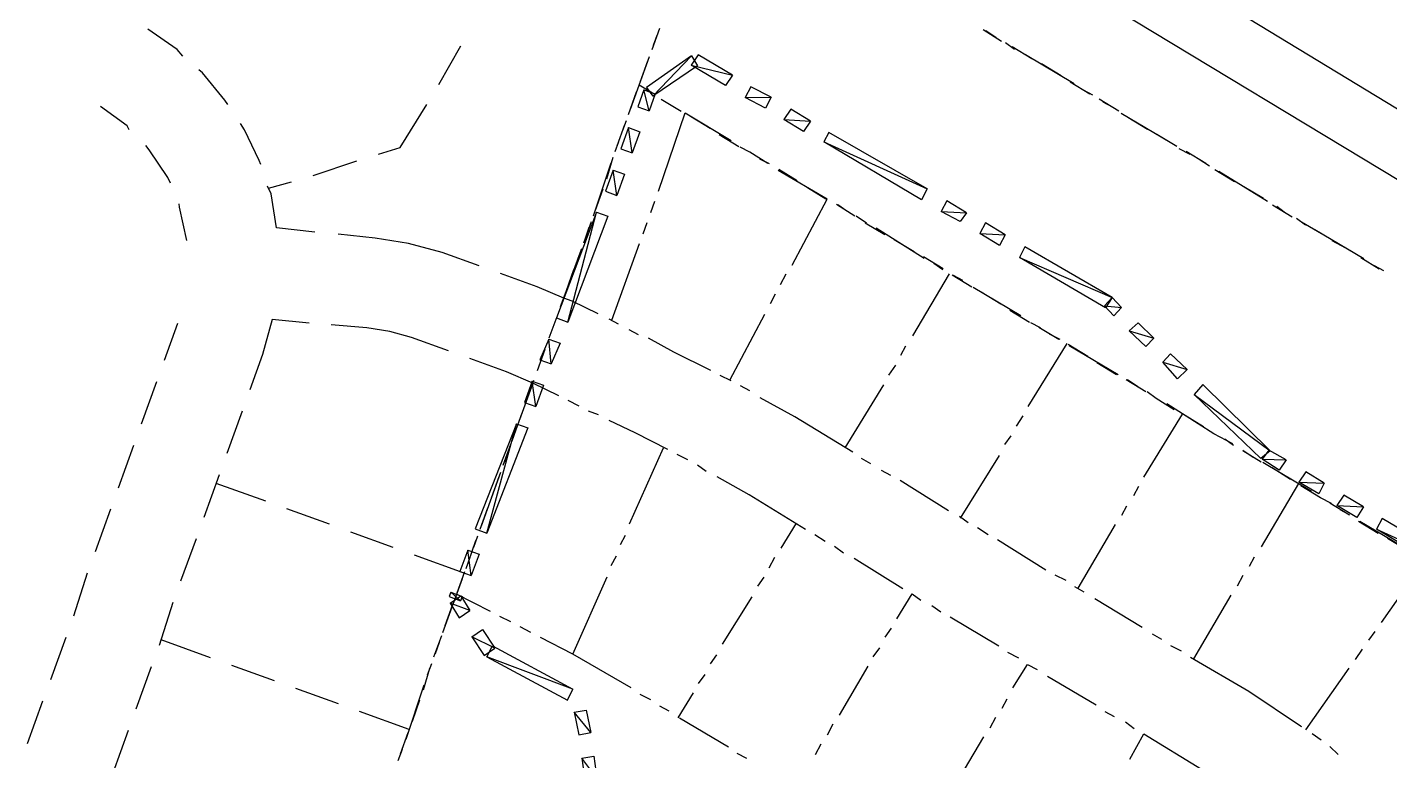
# Model space of a CAD drawing. Header units: feet. Extents: x 2484883 to 2491360, y 414166 to 419420.
# Drawn here: x 2486198 to 2487220, y 418212 to 418762 of the extents above; entities that cross this region are included whole.
import ezdxf

# ---------------------------------------------------------------- set-up
doc = ezdxf.new("R2010")
doc.units = ezdxf.units.FT
for name, color, linetype in [('CLEARING_LIMITS', 4, 'Continuous'), ('EXISTING_DETAIL', 9, 'Continuous'), ('SITE_BASE', 8, 'Continuous')]:
    doc.layers.add(name, color=color, linetype=linetype)

msp = doc.modelspace()

# ---------------------------------------------------------------- linework, layer by layer
at = {"layer": 'CLEARING_LIMITS'}
for points in [[(2486662.8, 418716.8), (2486667.6, 418710.2), (2486696.6, 418740.6), (2486662.8, 418716.8)], [(2486667.6, 418710.2), (2486696.6, 418740.6), (2486701.1, 418733), (2486667.6, 418710.2)], [(2486701.7, 418741.2), (2486696.5, 418733.5), (2486727.4, 418725.9), (2486701.7, 418741.2)], [(2486696.5, 418733.5), (2486727.4, 418725.9), (2486722.2, 418718.2), (2486696.5, 418733.5)], [(2486656.3, 418702.3), (2486664.8, 418699.2), (2486660.9, 418715.1), (2486656.3, 418702.3)], [(2486664.8, 418699.2), (2486660.9, 418715.1), (2486669.4, 418712), (2486664.8, 418699.2)], [(2486741.1, 418717.3), (2486737, 418709.2), (2486756.3, 418709.4), (2486741.1, 418717.3)], [(2486737, 418709.2), (2486756.3, 418709.4), (2486752.2, 418701.3), (2486737, 418709.2)], [(2486771.1, 418700.5), (2486765.9, 418692.7), (2486785.9, 418691.5), (2486771.1, 418700.5)], [(2486765.9, 418692.7), (2486785.9, 418691.5), (2486780.7, 418683.8), (2486765.9, 418692.7)], [(2486643.7, 418670.8), (2486652.2, 418667.7), (2486649.5, 418686.7), (2486643.7, 418670.8)], [(2486652.2, 418667.7), (2486649.5, 418686.7), (2486658, 418683.6), (2486652.2, 418667.7)], [(2486799.7, 418682.9), (2486795.9, 418675.9), (2486873.4, 418640.6), (2486799.7, 418682.9)], [(2486795.9, 418675.9), (2486873.4, 418640.6), (2486869.2, 418632.5), (2486795.9, 418675.9)], [(2486632.2, 418638.9), (2486640.7, 418635.8), (2486637.9, 418654.8), (2486632.2, 418638.9)], [(2486640.7, 418635.8), (2486637.9, 418654.8), (2486646.4, 418651.7), (2486640.7, 418635.8)], [(2486888.2, 418631.7), (2486884, 418623.6), (2486903, 418622.7), (2486888.2, 418631.7)], [(2486595.4, 418543.9), (2486603.9, 418540.8), (2486625.3, 418623.3), (2486595.4, 418543.9)], [(2486603.9, 418540.8), (2486625.3, 418623.3), (2486633.8, 418620.2), (2486603.9, 418540.8)], [(2486884, 418623.6), (2486903, 418622.7), (2486898.2, 418616.1), (2486884, 418623.6)], [(2486917.1, 418615.2), (2486913, 418607.1), (2486931.9, 418606.3), (2486917.1, 418615.2)], [(2486913, 418607.1), (2486931.9, 418606.3), (2486927.8, 418598.1), (2486913, 418607.1)], [(2486946.7, 418597.3), (2486942.6, 418589.2), (2487012.3, 418559.1), (2486946.7, 418597.3)], [(2486942.6, 418589.2), (2487012.3, 418559.1), (2487007.1, 418551.4), (2486942.6, 418589.2)], [(2487012.3, 418559.1), (2487006.4, 418552.9), (2487019.3, 418551.8), (2487012.3, 418559.1)], [(2487006.4, 418552.9), (2487019.3, 418551.8), (2487013.4, 418545.5), (2487006.4, 418552.9)], [(2487031.8, 418540.1), (2487024.9, 418534.1), (2487043.4, 418528.7), (2487031.8, 418540.1)], [(2486582.8, 418512.4), (2486591.3, 418509.3), (2486589.7, 418527.9), (2486582.8, 418512.4)], [(2486591.3, 418509.3), (2486589.7, 418527.9), (2486598.2, 418524.9), (2486591.3, 418509.3)], [(2487024.9, 418534.1), (2487043.4, 418528.7), (2487037.5, 418522.4), (2487024.9, 418534.1)], [(2487056, 418516.9), (2487050.1, 418510.6), (2487068.5, 418505.1), (2487056, 418516.9)], [(2487050.1, 418510.6), (2487068.5, 418505.1), (2487061.2, 418498.2), (2487050.1, 418510.6)], [(2486571.3, 418480.5), (2486579.8, 418477.4), (2486577.1, 418496.4), (2486571.3, 418480.5)], [(2486579.8, 418477.4), (2486577.1, 418496.4), (2486585.6, 418493.3), (2486579.8, 418477.4)], [(2487080.1, 418493.8), (2487073.8, 418486.4), (2487130.7, 418444.2), (2487080.1, 418493.8)], [(2487073.8, 418486.4), (2487130.7, 418444.2), (2487123.7, 418438.3), (2487073.8, 418486.4)], [(2486534.5, 418385.5), (2486543.1, 418382.4), (2486565.5, 418464.5), (2486534.5, 418385.5)], [(2486543.1, 418382.4), (2486565.5, 418464.5), (2486574, 418461.4), (2486543.1, 418382.4)], [(2487129.6, 418444.6), (2487124.8, 418437.9), (2487142.7, 418437.4), (2487129.6, 418444.6)], [(2487124.8, 418437.9), (2487142.7, 418437.4), (2487137.5, 418429.7), (2487124.8, 418437.9)], [(2487157.5, 418428.5), (2487152.3, 418420.7), (2487171.2, 418419.9), (2487157.5, 418428.5)], [(2487152.3, 418420.7), (2487171.2, 418419.9), (2487167.1, 418411.8), (2487152.3, 418420.7)], [(2487186, 418410.9), (2487180.8, 418403.2), (2487200.8, 418402), (2487186, 418410.9)], [(2487180.8, 418403.2), (2487200.8, 418402), (2487195.6, 418394.2), (2487180.8, 418403.2)], [(2487214.6, 418393.4), (2487210.4, 418385.3), (2487287.9, 418350), (2487214.6, 418393.4)], [(2487210.4, 418385.3), (2487287.9, 418350), (2487282.7, 418342.3), (2487210.4, 418385.3)], [(2486523, 418353.6), (2486531.5, 418350.5), (2486528.8, 418369.5), (2486523, 418353.6)], [(2486531.5, 418350.5), (2486528.8, 418369.5), (2486537.3, 418366.5), (2486531.5, 418350.5)], [(2486515, 418334.8), (2486523.5, 418331.7), (2486516.2, 418338), (2486515, 418334.8)], [(2486530.5, 418324.4), (2486515.6, 418329.8), (2486523.6, 418335.3), (2486530.5, 418324.4)], [(2486523.5, 418331.7), (2486516.2, 418338), (2486524.7, 418334.9), (2486523.5, 418331.7)], [(2486522.5, 418318.9), (2486530.5, 418324.4), (2486515.6, 418329.8), (2486522.5, 418318.9)], [(2486549.1, 418296), (2486531.8, 418304.7), (2486539.8, 418310.2), (2486549.1, 418296)], [(2486541.1, 418290.5), (2486549.1, 418296), (2486531.8, 418304.7), (2486541.1, 418290.5)], [(2486607.7, 418265.2), (2486543.2, 418289.7), (2486547.4, 418297.9), (2486607.7, 418265.2)], [(2486603.6, 418257.1), (2486607.7, 418265.2), (2486543.2, 418289.7), (2486603.6, 418257.1)], [(2486621.2, 418232.7), (2486608.7, 418248), (2486617.7, 418249.6), (2486621.2, 418232.7)], [(2486612.2, 418231.1), (2486621.2, 418232.7), (2486608.7, 418248), (2486612.2, 418231.1)], [(2486625.7, 418198.6), (2486614.3, 418213.5), (2486623.3, 418215.1), (2486625.7, 418198.6)], [(2486616.7, 418197), (2486625.7, 418198.6), (2486614.3, 418213.5), (2486616.7, 418197)]]:
    msp.add_lwpolyline(points, dxfattribs=at)
at = {"layer": 'EXISTING_DETAIL'}
for p, q in [((2486668.2, 418748.5), (2486670.9, 418756)), ((2486917.5, 418759.4), (2486925.2, 418754.2)), ((2486932.3, 418750.4), (2486939, 418745.6)), ((2486650.9, 418700.6), (2486665.1, 418740)), ((2486947.1, 418741.5), (2486983.8, 418719.8)), ((2486657.4, 418718.7), (2486667.3, 418712.7)), ((2486990.5, 418715), (2486997.5, 418711.2)), ((2486674, 418707.9), (2486688.8, 418699)), ((2487005.3, 418706), (2487012.3, 418702.3)), ((2486645.1, 418684.7), (2486647.8, 418692.1)), ((2486695.8, 418695.2), (2486710.6, 418686.3)), ((2487019, 418697.4), (2487055.7, 418675.8)), ((2486717.3, 418681.4), (2486732.1, 418672.5)), ((2486639.4, 418668.7), (2486642.1, 418676.2)), ((2487062.3, 418671), (2487070.5, 418666.8)), ((2486623.1, 418620.5), (2486636.3, 418660.2)), ((2486755.1, 418659.4), (2486748, 418663.1)), ((2487077.5, 418663.1), (2487085.3, 418657.9)), ((2486762.1, 418655.6), (2486775.9, 418647)), ((2487092.3, 418654.1), (2487128.6, 418631.4)), ((2486783.6, 418641.8), (2486797.3, 418633.3)), ((2486666.1, 418623), (2486669.2, 418631.5)), ((2486805.5, 418629.1), (2486819.2, 418620.5)), ((2486813.2, 418623.9), (2486806.5, 418628.7)), ((2487135.7, 418627.6), (2487142.3, 418622.8)), ((2486828, 418615), (2486820.3, 418620.2)), ((2487150.5, 418618.6), (2487157.1, 418613.8)), ((2486617.3, 418604.5), (2486620, 418612)), ((2486660.3, 418607), (2486663.4, 418615.5)), ((2486826.9, 418615.3), (2486841.7, 418606.4)), ((2486871.3, 418588.5), (2486835.1, 418611.2)), ((2487164.2, 418610.1), (2487200.9, 418588.4)), ((2486636.9, 418542.1), (2486657.7, 418599.6)), ((2486848.8, 418602.6), (2486863.6, 418593.7)), ((2486611.6, 418588.6), (2486614.3, 418596)), ((2486870.7, 418589.9), (2486885.5, 418581)), ((2486767.3, 418576.8), (2486763.1, 418568.6)), ((2486890, 418576.9), (2486862.4, 418530.4)), ((2486885.1, 418579.9), (2486878.4, 418584.7)), ((2486892.1, 418576.1), (2486906.9, 418567.2)), ((2487208.6, 418583.2), (2487215.7, 418579.4)), ((2486900.3, 418572), (2486893.2, 418575.7)), ((2486943.6, 418545.5), (2486908, 418566.8)), ((2486759.4, 418561.6), (2486755.6, 418554.5)), ((2486914, 418563.4), (2486928.8, 418554.5)), ((2486751.5, 418546.4), (2486725.2, 418497)), ((2486935.5, 418549.6), (2486950.3, 418540.7)), ((2486641.8, 418539.1), (2486634.8, 418542.9)), ((2486958.4, 418536.5), (2486951.3, 418540.3)), ((2486957.3, 418536.9), (2486972.1, 418528)), ((2486657, 418531.2), (2486649.9, 418535)), ((2486973.2, 418527.6), (2486965.1, 418531.7)), ((2486857.2, 418522.6), (2486853.4, 418515.6)), ((2486978.1, 418524.6), (2486949, 418477.4)), ((2486979.2, 418524.2), (2486994, 418515.2)), ((2487016.6, 418501.1), (2486979.9, 418522.8)), ((2486849.6, 418508.5), (2486844.4, 418500.8)), ((2487000.7, 418510.4), (2487015.5, 418501.5)), ((2486726.3, 418496.6), (2486718.1, 418500.7)), ((2487022.6, 418497.7), (2487037.4, 418488.7)), ((2487031.4, 418492.1), (2487023.6, 418497.3)), ((2486740.4, 418489.1), (2486733.3, 418492.8)), ((2486840.7, 418493.7), (2486811.6, 418446.5)), ((2486612.4, 418477.6), (2486604.2, 418481.8)), ((2486626.9, 418471.2), (2486619.4, 418473.9)), ((2486945.3, 418470.3), (2486940.1, 418462.6)), ((2487064.8, 418471.6), (2487035.7, 418424.4)), ((2487067, 418470.8), (2487080.7, 418462.3)), ((2486565, 418459.9), (2486562, 418451.3)), ((2486936.3, 418455.5), (2486931.5, 418448.8)), ((2486559.3, 418443.9), (2486556.2, 418435.4)), ((2486650.2, 418389.4), (2486675.6, 418446.3)), ((2487103.2, 418448.1), (2487096.6, 418452.9)), ((2486694, 418437.3), (2486685.9, 418441.4)), ((2486707.7, 418428.7), (2486701.1, 418433.5)), ((2486831.3, 418434.5), (2486824.3, 418438.3)), ((2486927.4, 418440.7), (2486898.3, 418393.5)), ((2487161.8, 418413.7), (2487125.1, 418435.4)), ((2486553.5, 418427.9), (2486538.9, 418387.5)), ((2486846.1, 418425.6), (2486839.1, 418429.3)), ((2487132.2, 418431.6), (2487145.9, 418423)), ((2486889.5, 418399.1), (2486853.2, 418421.8)), ((2487032, 418417.3), (2487028.2, 418410.3)), ((2487151.9, 418419.7), (2487123.9, 418372.1)), ((2487023, 418402.5), (2487019.3, 418395.5)), ((2486904.3, 418390.1), (2486897.6, 418394.9)), ((2486763.9, 418371.1), (2486775.5, 418389.8)), ((2486919.1, 418381.2), (2486911.3, 418386.4)), ((2487014.4, 418388.8), (2486986.4, 418341.2)), ((2487197, 418391.3), (2487211.8, 418382.4)), ((2487234.7, 418369.3), (2487198, 418391)), ((2486536.2, 418380.1), (2486533.1, 418371.6)), ((2486643.4, 418373.8), (2486647.1, 418380.9)), ((2486796.9, 418376), (2486789.2, 418381.2)), ((2486810.7, 418367.4), (2486804, 418372.3)), ((2486962.4, 418354.7), (2486926.1, 418377.4)), ((2487218.8, 418378.6), (2487233.6, 418369.7)), ((2486530.4, 418364.1), (2486527.4, 418355.6)), ((2486636.5, 418358.2), (2486640.3, 418365.3)), ((2486754.9, 418356.3), (2486759.1, 418364.4)), ((2486855.1, 418340.6), (2486818.8, 418363.3)), ((2487118.7, 418364.3), (2487114.9, 418357.3)), ((2487246.3, 418361.5), (2487214, 418315.4)), ((2486524.7, 418348.2), (2486510, 418307.7)), ((2486746.4, 418342.6), (2486751.2, 418349.3)), ((2486977.6, 418346.8), (2486969.5, 418350.9)), ((2486991.3, 418338.2), (2486984.3, 418342)), ((2487110.1, 418350.6), (2487105.9, 418342.5)), ((2486545.9, 418323.7), (2486520.4, 418336.5)), ((2486719.9, 418299.2), (2486742.2, 418334.5)), ((2487034.7, 418311.7), (2486999.1, 418333)), ((2487101.1, 418335.8), (2487073.1, 418288.2)), ((2486883.6, 418323), (2486876.9, 418327.8)), ((2486561.1, 418315.8), (2486552.9, 418319.9)), ((2486576.2, 418307.9), (2486568.1, 418312)), ((2486842, 418304.4), (2486846.8, 418311.1)), ((2486927.3, 418297.6), (2486890.7, 418319.3)), ((2486507.4, 418300.3), (2486504.3, 418291.8)), ((2486607.7, 418291.7), (2486583.3, 418304.1)), ((2487049.5, 418302.7), (2487042.4, 418306.5)), ((2487209.2, 418308.7), (2487204.4, 418302.1)), ((2486710.9, 418284.4), (2486715.7, 418291.1)), ((2486833, 418289.6), (2486837.9, 418296.3)), ((2486942.1, 418288.6), (2486934, 418292.8)), ((2487064.3, 418293.8), (2487056.2, 418297.9)), ((2487199.6, 418295.4), (2487194.4, 418287.6)), ((2486501.6, 418284.3), (2486498.5, 418275.8)), ((2486807.6, 418245.9), (2486829.3, 418282.5)), ((2487189.6, 418281), (2487157.3, 418234.9)), ((2486701.9, 418269.6), (2486706.8, 418276.3)), ((2487000.3, 418253.2), (2486963.6, 418274.9)), ((2486495.8, 418268.4), (2486482.3, 418227.6)), ((2486666.2, 418257.3), (2486658.1, 418261.4)), ((2486686.6, 418243.9), (2486698.2, 418262.6)), ((2486679.9, 418248.7), (2486672.9, 418252.5)), ((2486929.7, 418251), (2486933.5, 418258.1)), ((2486724.4, 418221.8), (2486687.7, 418243.5)), ((2486798.6, 418231.1), (2486802.8, 418239.2)), ((2486920.8, 418236.2), (2486924.9, 418244.3)), ((2487014, 418244.6), (2487007, 418248.4)), ((2487028.8, 418235.6), (2487022.2, 418240.5)), ((2486894.3, 418192.9), (2486916, 418229.5)), ((2487168.9, 418227.1), (2487162.2, 418231.9)), ((2486479.6, 418220.1), (2486476.5, 418211.6)), ((2486789.7, 418216.3), (2486793.8, 418224.4)), ((2487181.8, 418216.4), (2487175.5, 418222.3)), ((2486738.1, 418213.3), (2486731, 418217))]:
    msp.add_line(p, q, dxfattribs=at)
for points in [[(2486671.9, 418638.9), (2486692, 418697.8), (2486726.5, 418676.9)], [(2486754, 418659.8), (2486740.3, 418668.3), (2486733.2, 418672.1)], [(2486772.1, 418583.4), (2486798.4, 418632.9), (2486761.7, 418654.6)], [(2486626.6, 418547), (2486607.2, 418556.5), (2486600.8, 418558.8), (2486608.5, 418580.1)], [(2486711.1, 418504.5), (2486683.5, 418518.1), (2486664.5, 418528.6)], [(2486597.2, 418485.5), (2486577.7, 418495), (2486567.7, 418467.3)], [(2487058.8, 418475), (2487045.1, 418483.5), (2487038.4, 418488.4)], [(2486817.6, 418443.1), (2486774.2, 418469.6), (2486748.1, 418483.9)], [(2487102.6, 418449.5), (2487088.4, 418457), (2487053.2, 418479.4)], [(2486678.8, 418445.2), (2486654.4, 418457.6), (2486635, 418467)], [(2487118, 418439.1), (2487110.3, 418444.3), (2487124, 418435.8)], [(2486782.1, 418385), (2486739.9, 418411.1), (2486715.9, 418424.6)], [(2487176.6, 418404.7), (2487168.4, 418408.9), (2487153.6, 418417.8)], [(2487175.5, 418405.1), (2487190.3, 418396.2), (2487183.2, 418399.9)], [(2486651.4, 418266.3), (2486607.7, 418291.7), (2486633.5, 418349.7)], [(2486850.6, 418318.1), (2486862.1, 418336.8), (2486868.8, 418332)], [(2486937.6, 418266.2), (2486948.8, 418283.8), (2486955.9, 418280.1)], [(2487154.5, 418237.1), (2487153.4, 418237.5), (2487114.7, 418263.5), (2487071, 418289)], [(2487025.4, 418212.8), (2487035.9, 418231.9), (2487079.2, 418205.4), (2487114.1, 418182)]]:
    msp.add_lwpolyline(points, dxfattribs=at)
at = {"layer": 'SITE_BASE'}
for p, q in [((2486711.8, 418958.9), (2490649.5, 416576.6)), ((2486667.1, 418745.3), (2486672.8, 418761.3)), ((2486915.4, 418760.2), (2486929.1, 418751.6)), ((2486507.2, 418718.9), (2486523.6, 418747.9)), ((2486937.2, 418747.5), (2486952, 418738.5)), ((2486658.2, 418720.8), (2486664, 418736.8)), ((2486959.1, 418734.7), (2486973.9, 418725.8)), ((2486980.6, 418721), (2486995.4, 418712)), ((2486649.4, 418696.4), (2486655.5, 418713.4)), ((2487002.5, 418708.2), (2487017.3, 418699.3)), ((2486640.9, 418673), (2486646.7, 418688.9)), ((2487023.9, 418694.5), (2487038.7, 418685.5)), ((2487045.8, 418681.7), (2487060.6, 418672.8)), ((2487067.7, 418669), (2487082.5, 418660.1)), ((2486412.8, 418650.8), (2486445.6, 418661.8)), ((2486633.1, 418648.1), (2486637.8, 418664.5)), ((2487089.1, 418655.3), (2487103.9, 418646.3)), ((2486379.3, 418641.3), (2486396.6, 418645.9)), ((2486624.7, 418624.7), (2486630.4, 418640.7)), ((2487111, 418642.5), (2487125.8, 418633.6)), ((2487132.5, 418628.8), (2487147.3, 418619.8)), ((2486615.8, 418600.3), (2486621.6, 418616.2)), ((2487154.3, 418616), (2487169.1, 418607.1)), ((2487176.9, 418601.9), (2487191, 418594.4)), ((2486607.3, 418576.9), (2486613.1, 418592.8)), ((2487198.7, 418589.2), (2487212.5, 418580.6)), ((2486598.5, 418552.4), (2486604.3, 418568.4)), ((2486311.2, 418539.6), (2486301.2, 418511.9)), ((2486590, 418529), (2486595.8, 418545)), ((2486581.2, 418504.5), (2486587, 418520.5)), ((2486295.5, 418496), (2486283.9, 418464.1)), ((2486572.7, 418481.1), (2486578.5, 418497.1)), ((2486359.7, 418474), (2486348.1, 418442.1)), ((2486563.9, 418456.7), (2486569.7, 418472.6)), ((2486278.2, 418448.1), (2486266.6, 418416.2)), ((2486555.4, 418433.3), (2486561.2, 418449.2)), ((2486342.4, 418426.1), (2486330.8, 418394.2)), ((2486546.6, 418408.8), (2486552.4, 418424.8)), ((2486377.3, 418406.3), (2486340.1, 418419.7)), ((2486260.8, 418400.3), (2486249.3, 418368.3)), ((2486425.1, 418389), (2486393.2, 418400.5)), ((2486538.1, 418385.4), (2486543.9, 418401.4)), ((2486473, 418371.7), (2486441.1, 418383.2)), ((2486325.1, 418378.2), (2486313.5, 418346.3)), ((2486529.3, 418360.9), (2486535, 418376.9)), ((2486526.2, 418352.4), (2486489, 418365.9)), ((2486243.5, 418352.4), (2486233.1, 418320.1)), ((2486520.8, 418337.5), (2486526.6, 418353.5)), ((2486307.7, 418330.4), (2486297.3, 418298.1)), ((2486512, 418313.1), (2486517.7, 418329)), ((2486227.3, 418304.1), (2486215.8, 418272.2)), ((2486336, 418288.9), (2486298.8, 418302.3)), ((2486503.5, 418289.7), (2486509.3, 418305.6)), ((2486291.5, 418282.1), (2486280, 418250.2)), ((2486383.9, 418271.6), (2486352, 418283.1)), ((2486495.7, 418264.8), (2486500.4, 418281.2)), ((2486431.8, 418254.3), (2486399.9, 418265.8)), ((2486210, 418256.3), (2486198.4, 418224.4)), ((2486487.3, 418241.4), (2486493, 418257.4)), ((2486485, 418235), (2486447.7, 418248.5)), ((2486274.2, 418234.3), (2486262.7, 418202.3)), ((2486478.4, 418216.9), (2486484.2, 418232.9))]:
    msp.add_line(p, q, dxfattribs=at)
for points in [[(2486802.4, 419163), (2486741.7, 418995), (2487701.3, 418412.3), (2487827.9, 418792.3)], [(2486315.2, 418740.2), (2486311, 418745.3), (2486288.9, 418760.6)], [(2486349, 418704), (2486346.6, 418707.2), (2486329.9, 418727.7), (2486327.1, 418729.9)], [(2486274.8, 418685.1), (2486273.5, 418688), (2486253.4, 418702.4)], [(2486461.8, 418666.8), (2486478.1, 418671.7), (2486498.2, 418704.1)], [(2486373.6, 418659), (2486372.3, 418661.9), (2486361.4, 418685), (2486358.3, 418689.8)], [(2486306, 418644.9), (2486304, 418649.3), (2486289.8, 418670), (2486287.4, 418673.3)], [(2486414.2, 418608.2), (2486385.3, 418611.4), (2486381.3, 418636.9), (2486378.6, 418642.7)], [(2486318.2, 418602), (2486312.7, 418626.9), (2486312.4, 418629.4)], [(2486537.4, 418582.9), (2486509.7, 418592.9), (2486484.5, 418599.6), (2486459.5, 418603.8), (2486431.7, 418606.7)], [(2486600.8, 418558.8), (2486581, 418567.2), (2486553.3, 418577.2)], [(2486410, 418540), (2486382.2, 418542.8), (2486375, 418516.5), (2486365.4, 418489.9)], [(2486514.3, 418519.1), (2486486.6, 418529.1), (2486470.3, 418533.8), (2486453.2, 418536.4), (2486426.4, 418538.8)], [(2486577.7, 418495), (2486557.9, 418503.3), (2486530.3, 418513.3)]]:
    msp.add_lwpolyline(points, dxfattribs=at)

doc.saveas('drawing.dxf')
